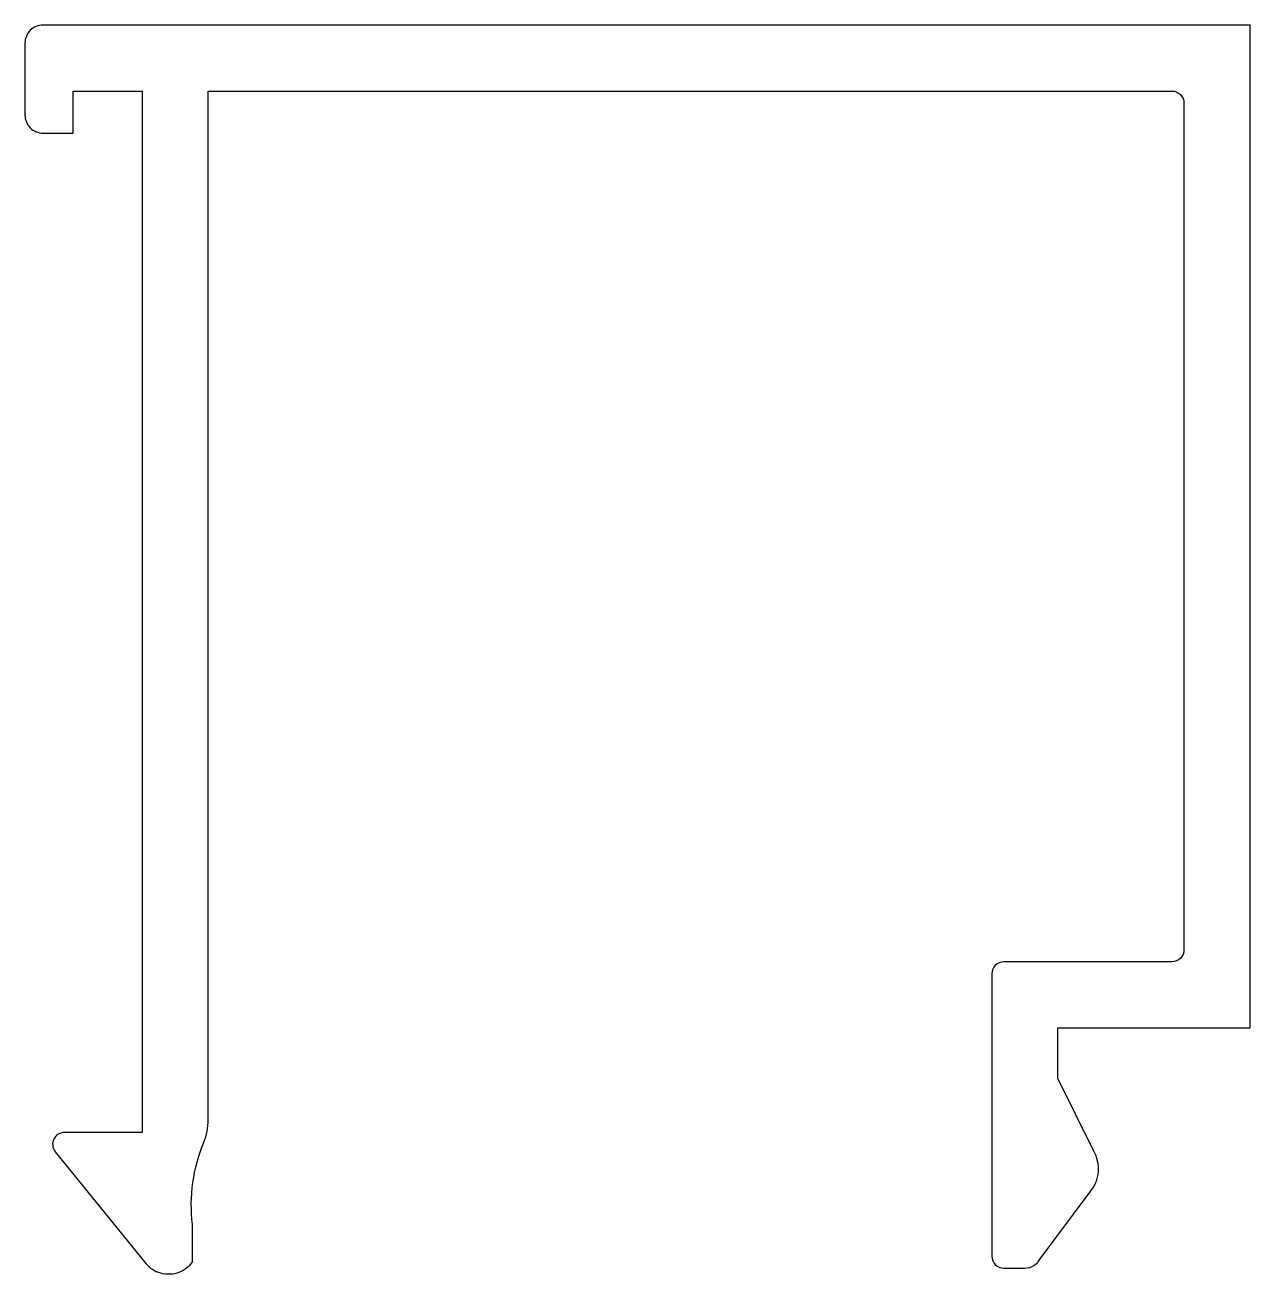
# Model space of a CAD drawing. Extents: x 147.7 to 168.1, y 205.5 to 226.3.
import ezdxf

# ---------------------------------------------------------------- set-up
doc = ezdxf.new("R2010")
doc.units = 0
doc.header["$LTSCALE"] = 15
doc.layers.get('0').update_dxf_attribs({"linetype": 'CONTINUOUS'})

msp = doc.modelspace()

# ---------------------------------------------------------------- linework, layer by layer
msp.add_lwpolyline([(149.623, 225.193), (149.623, 207.853), (148.332, 207.853, 0.621267), (148.173, 207.532), (149.681, 205.67, 0.478638), (150.459, 205.693), (150.459, 206.322, -0.126327), (150.648, 207.687, 0.097557), (150.723, 208.066), (150.723, 225.193), (166.77, 225.193, -0.414214), (166.97, 224.993), (166.97, 210.893, -0.414214), (166.77, 210.693), (163.97, 210.693, 0.414214), (163.77, 210.493), (163.77, 205.793, 0.414214), (163.97, 205.593), (164.316, 205.593, 0.27235), (164.578, 205.748), (165.408, 206.863, 0.315051), (165.466, 207.549), (164.87, 208.748), (164.87, 209.593), (166.07, 209.593), (168.07, 209.593), (168.07, 226.293), (147.971, 226.293, 0.414214), (147.671, 225.993), (147.671, 224.793, 0.414214), (147.971, 224.493), (148.471, 224.493), (148.471, 225.193)], format="xyb", close=True)

doc.saveas('drawing.dxf')
